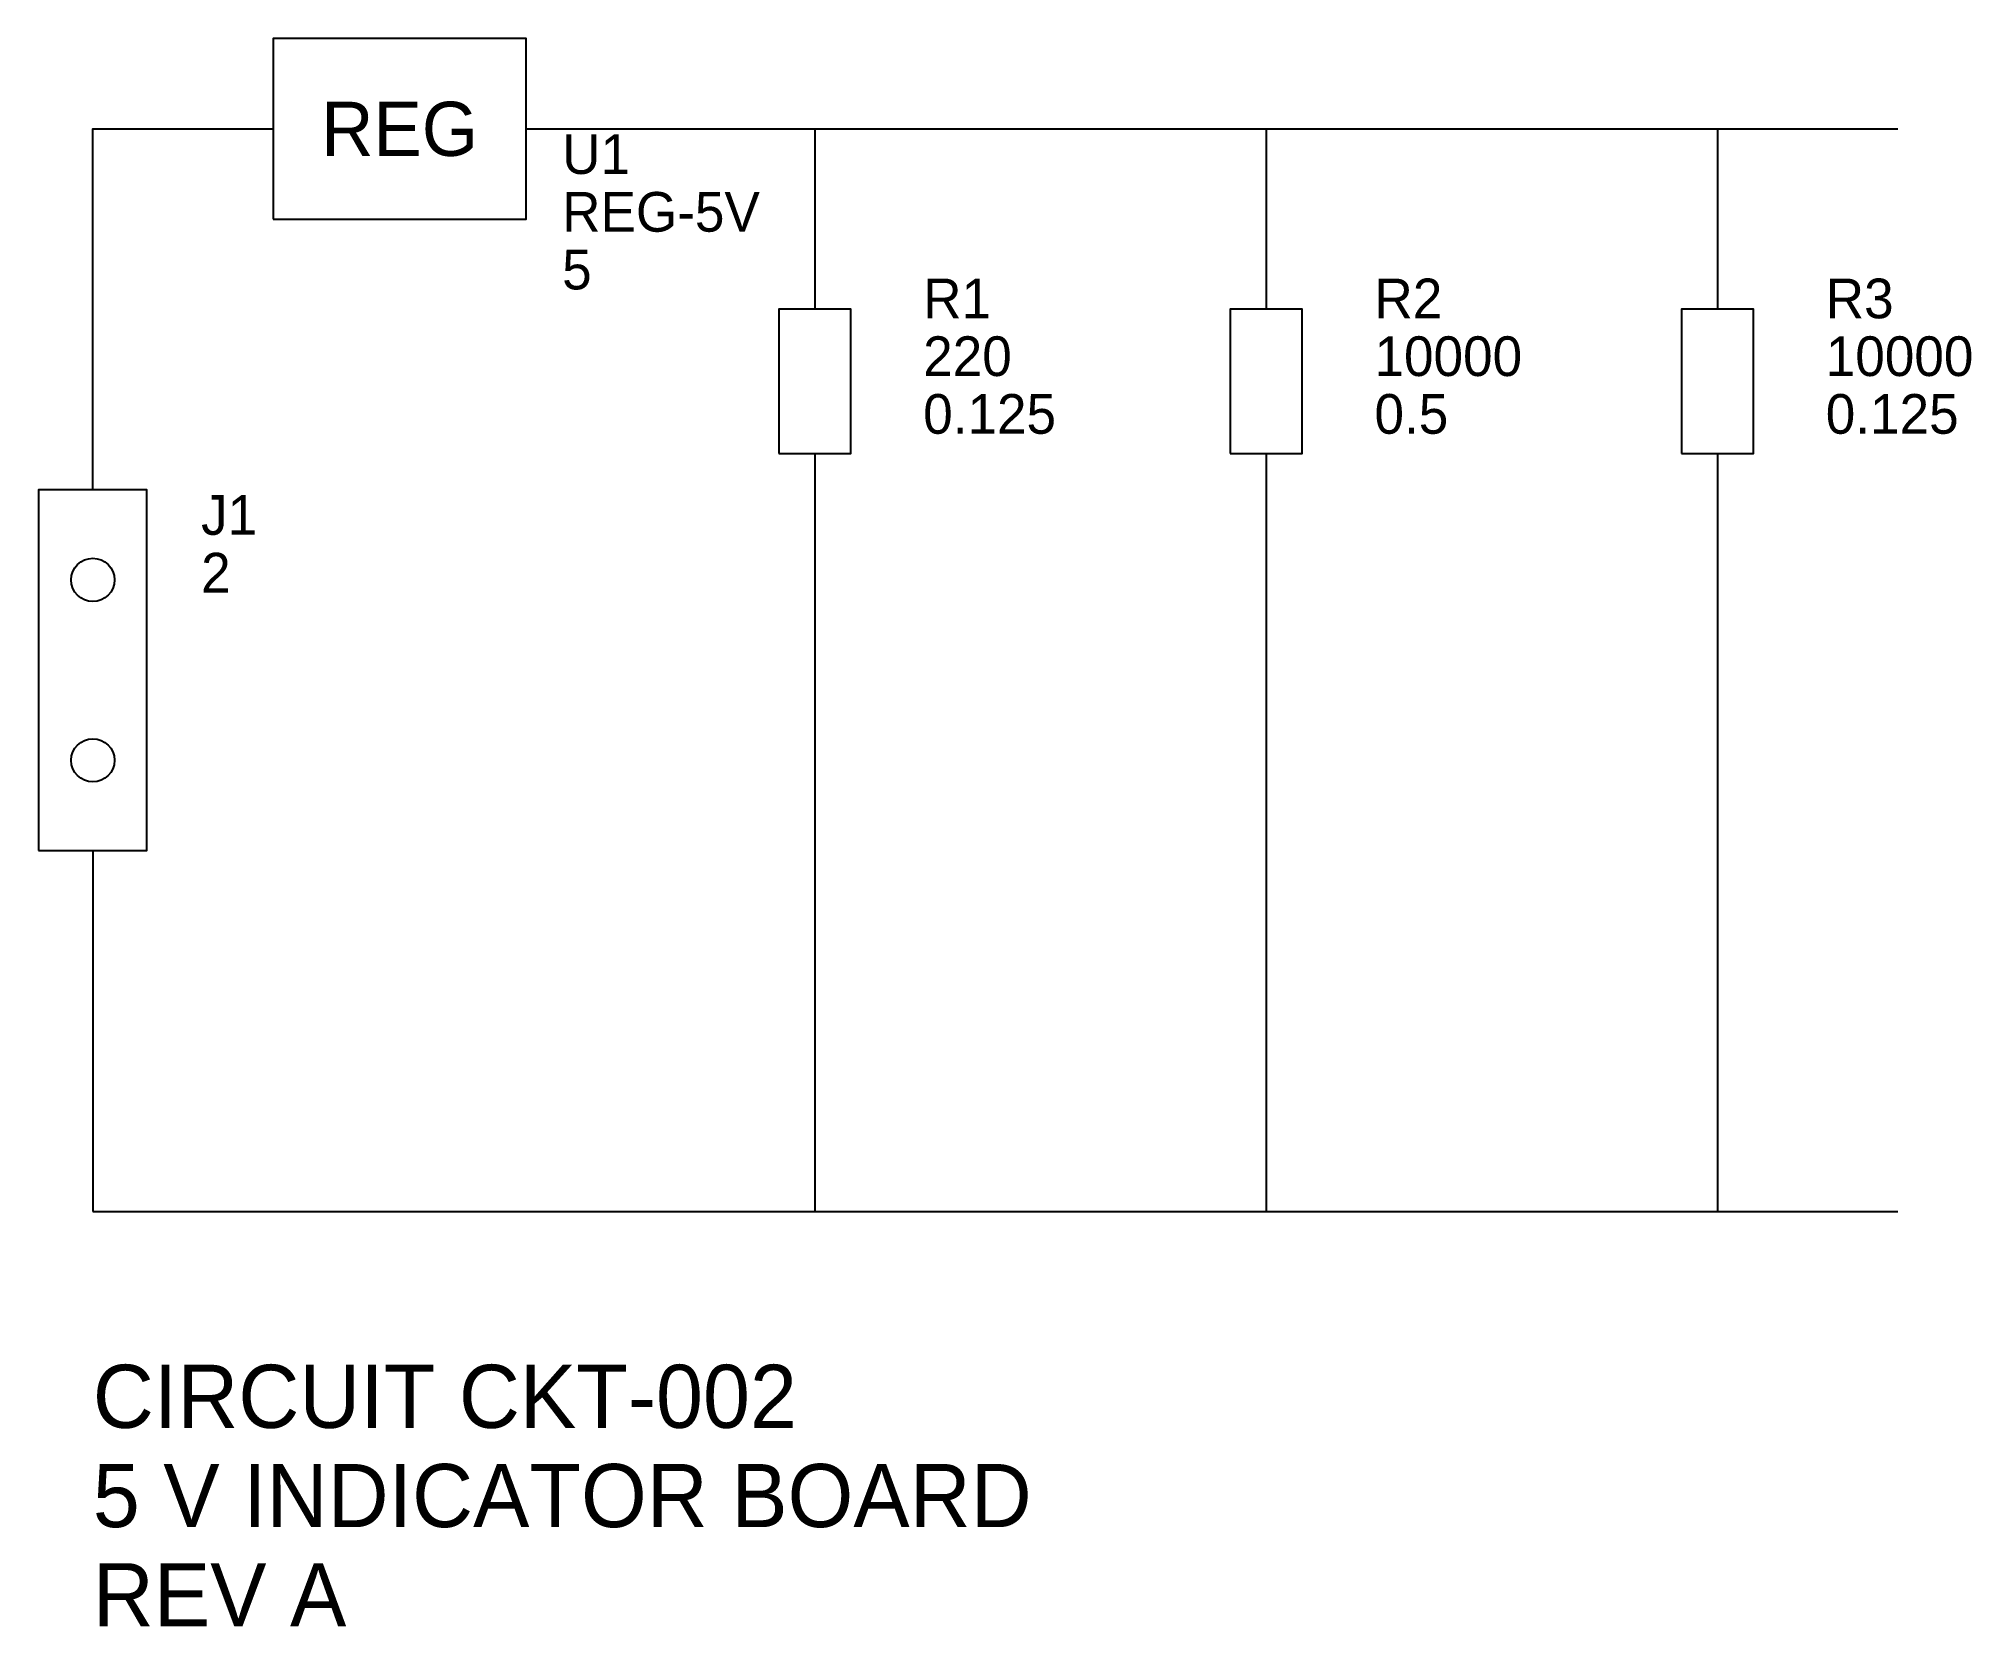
# Model space of a CAD drawing. Extents: x -3 to 104, y -23 to 65.
import ezdxf
from ezdxf.enums import TextEntityAlignment as Align

# ---------------------------------------------------------------- set-up
doc = ezdxf.new("R2010")
doc.units = 0
for name, color, linetype in [('ANNOTATION', 6, 'Continuous'), ('COMPONENTS', 7, 'Continuous'), ('TAGS', 8, 'Continuous'), ('WIRES', 5, 'Continuous')]:
    doc.layers.add(name, color=color, linetype=linetype)

# ---------------------------------------------------------------- blocks, each defined once
blk = doc.blocks.new('CONNECTOR')
blk.add_lwpolyline([(-3, -20), (3, -20), (3, 0), (-3, 0)], close=True)
for centre in [(0, -5), (0, -15)]:
    blk.add_circle(centre, 1.2)
at = {"layer": 'TAGS'}
for tag, p in [('TAG', (6, -2.5)), ('PINS', (6, -5.7))]:
    blk.add_attdef(tag, p, '', height=2.2, dxfattribs=at)
blk = doc.blocks.new('REGULATOR')
blk.add_lwpolyline([(0, -5), (14, -5), (14, 5), (0, 5)], close=True)
blk.add_text('REG', height=3).set_placement((7, 0), align=Align.MIDDLE_CENTER)
at = {"layer": 'TAGS'}
for tag, p in [('TAG', (16, -2.5)), ('PART', (16, -5.7)), ('VOUT_V', (16, -8.9))]:
    blk.add_attdef(tag, p, '', height=2.2, dxfattribs=at)
blk = doc.blocks.new('RESISTOR')
for p, q in [((0, 0), (0, -2)), ((0, -10), (0, -12))]:
    blk.add_line(p, q)
blk.add_lwpolyline([(-2, -10), (2, -10), (2, -2), (-2, -2)], close=True)
at = {"layer": 'TAGS'}
for tag, p in [('TAG', (6, -2.5)), ('VALUE_OHM', (6, -5.7)), ('POWER_W', (6, -8.9))]:
    blk.add_attdef(tag, p, '', height=2.2, dxfattribs=at)

msp = doc.modelspace()

# ---------------------------------------------------------------- linework, layer by layer
at = {"layer": 'WIRES'}
for p, q in [((24, 60), (100, 60)), ((40, 60), (40, 52)), ((65, 60), (65, 52)), ((90, 60), (90, 52)), ((40, 40), (40, 0)), ((65, 40), (65, 0)), ((90, 40), (90, 0)), ((0, 20), (0, 0)), ((0, 0), (100, 0))]:
    msp.add_line(p, q, dxfattribs=at)
msp.add_lwpolyline([(0, 40), (0, 60), (10, 60)], dxfattribs=at)

# ---------------------------------------------------------------- block references
at = {"layer": 'COMPONENTS'}
for name, p, values in [('REGULATOR', (10, 60), {'TAG': 'U1', 'PART': 'REG-5V', 'VOUT_V': '5'}), ('RESISTOR', (40, 52), {'TAG': 'R1', 'VALUE_OHM': '220', 'POWER_W': '0.125'}), ('RESISTOR', (65, 52), {'TAG': 'R2', 'VALUE_OHM': '10000', 'POWER_W': '0.5'}), ('RESISTOR', (90, 52), {'TAG': 'R3', 'VALUE_OHM': '10000', 'POWER_W': '0.125'}), ('CONNECTOR', (0, 40), {'TAG': 'J1', 'PINS': '2'})]:
    msp.add_blockref(name, p, dxfattribs=at).add_auto_attribs(values)

# ---------------------------------------------------------------- texts
at = {"layer": 'ANNOTATION'}
for s, p in [('CIRCUIT CKT-002', (0, -12)), ('5 V INDICATOR BOARD', (0, -17.5)), ('REV A', (0, -23))]:
    msp.add_text(s, height=3.5, dxfattribs=at).set_placement(p)

doc.saveas('drawing.dxf')
